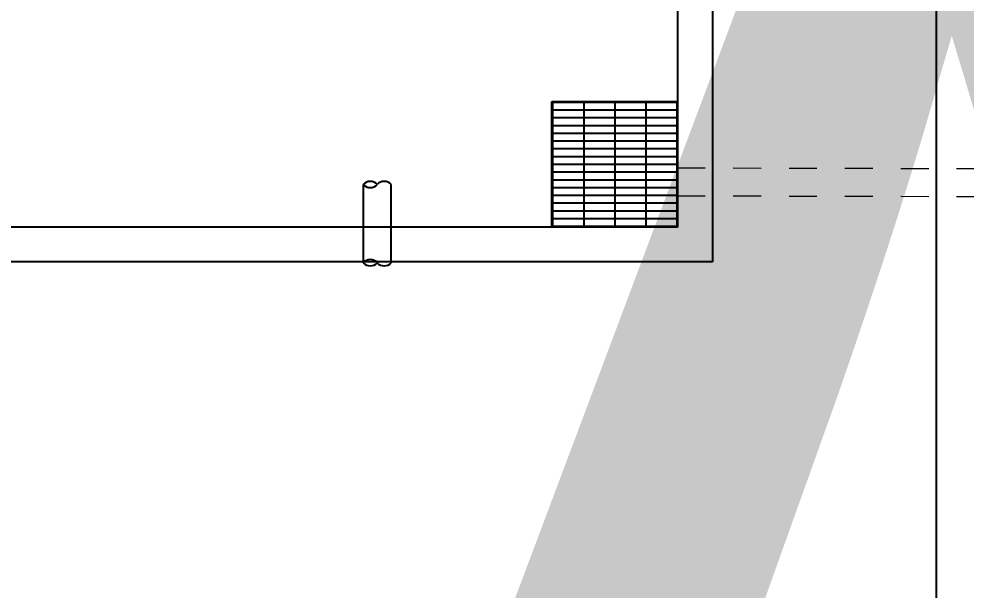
# Model space of a CAD drawing. Header units: metres. Extents: x 531759 to 532148, y 2675314 to 2675634.
# Drawn here: x 531961.063 to 531964.453, y 2675487.273 to 2675489.319 of the extents above; entities that cross this region are included whole.
import ezdxf

# ---------------------------------------------------------------- set-up
doc = ezdxf.new("R2010")
doc.units = ezdxf.units.M
doc.linetypes.add('HIDDEN', pattern=[0.375, 0.25, -0.125])
doc.layers.add('IDT', color=7, linetype='Continuous')
doc.layers.add('MMS Block Numbering', color=7, linetype='Continuous')
doc.styles.add('Adani Regular', font='Adani Regular.ttf')
doc.linetypes.add('FOUNDATION LAYOUT$0$FENCELINE1', pattern='A,6.35,-2.54,[133,ltypeshp.shx,S=2.54,R=0,X=-2.54,Y=0],-2.54,25.4', length=36.83)

# ---------------------------------------------------------------- blocks, each defined once
blk = doc.blocks.new('IDT')
at = {"layer": 'IDT', "color": 0}
for p, q in [((12.6025, 7.0104), (12.6025, 16.8104)), ((12.6025, 16.8104), (19.5525, 16.8104)), ((13.7525, 16.8129), (13.7525, 16.5329)), ((13.8525, 16.5329), (13.8525, 16.8129)), ((12.7275, 7.1354), (12.7275, 16.6854)), ((12.7275, 16.6854), (19.4275, 16.6854)), ((12.7275, 16.6854), (13.1775, 16.6854)), ((12.7275, 16.2354), (12.7275, 16.6854)), ((13.1775, 16.6854), (13.1775, 16.2354)), ((13.1775, 16.2354), (12.7275, 16.2354))]:
    blk.add_line(p, q, dxfattribs=at)
at = {"layer": 'IDT', "color": 0, "linetype": 'Continuous'}
for p, q in [((13.1775, 16.6824), (12.7275, 16.6824)), ((12.7288, 16.6854), (12.7288, 16.2354)), ((12.8399, 16.6854), (12.8399, 16.2354)), ((12.951, 16.6854), (12.951, 16.2354)), ((13.0622, 16.6854), (13.0622, 16.2354)), ((13.1733, 16.6854), (13.1733, 16.2354)), ((13.1775, 16.6546), (12.7275, 16.6546)), ((13.1775, 16.6268), (12.7275, 16.6268)), ((13.1775, 16.599), (12.7275, 16.599)), ((13.1775, 16.5712), (12.7275, 16.5712)), ((13.1775, 16.5435), (12.7275, 16.5435)), ((13.1775, 16.5157), (12.7275, 16.5157)), ((13.1775, 16.4879), (12.7275, 16.4879)), ((13.1775, 16.4601), (12.7275, 16.4601)), ((13.1775, 16.4323), (12.7275, 16.4323)), ((13.1775, 16.4045), (12.7275, 16.4045)), ((13.1775, 16.3768), (12.7275, 16.3768)), ((13.1775, 16.349), (12.7275, 16.349)), ((13.1775, 16.3212), (12.7275, 16.3212)), ((13.1775, 16.2934), (12.7275, 16.2934)), ((13.1775, 16.2656), (12.7275, 16.2656)), ((13.1775, 16.2379), (12.7275, 16.2379))]:
    blk.add_line(p, q, dxfattribs=at)
at = {"layer": 'IDT', "color": 253, "linetype": 'HIDDEN', "lineweight": 0, "ltscale": 0.3}
for p, q in [((9.8284, 16.5818), (12.7275, 16.5744)), ((9.8284, 16.4818), (12.7275, 16.4744))]:
    blk.add_line(p, q, dxfattribs=at)
at = {"layer": 'IDT', "color": 7, "linetype": 'FOUNDATION LAYOUT$0$FENCELINE1', "ltscale": 0.01}
blk.add_lwpolyline([(19.9107, 22.4854), (11.801, 22.4854), (11.801, 6.2104), (19.7314, 6.2104), (25.552, 6.2104), (25.552, 9.0601)], dxfattribs=at)
at = {"layer": 'IDT', "color": 0}
for centre, start, end in [((13.7775, 16.7908), 41.4628, 138.5372), ((13.8275, 16.7908), 41.4628, 138.5372), ((13.8275, 16.835), 221.4628, 318.5372), ((13.8275, 16.5108), 41.4628, 138.5372), ((13.7775, 16.555), 221.4628, 318.5372), ((13.8275, 16.555), 221.4628, 318.5372)]:
    blk.add_arc(centre, 0.0334, start, end, dxfattribs=at)

msp = doc.modelspace()

# ---------------------------------------------------------------- block references
at = {"layer": 'IDT', "color": 8, "rotation": 180}
msp.add_blockref('IDT', (531976.1473, 2675505.2589), dxfattribs=at)

# ---------------------------------------------------------------- texts
at = {"layer": 'MMS Block Numbering', "insert": (531974.1468, 2675479.9706), "char_height": 7.5, "attachment_point": 5, "style": 'Adani Regular'}
msp.add_mtext_dynamic_manual_height_columns('A16c-\\PBL-02', width=41.53538, gutter_width=1, heights=[0], dxfattribs=at)

doc.saveas('drawing.dxf')
